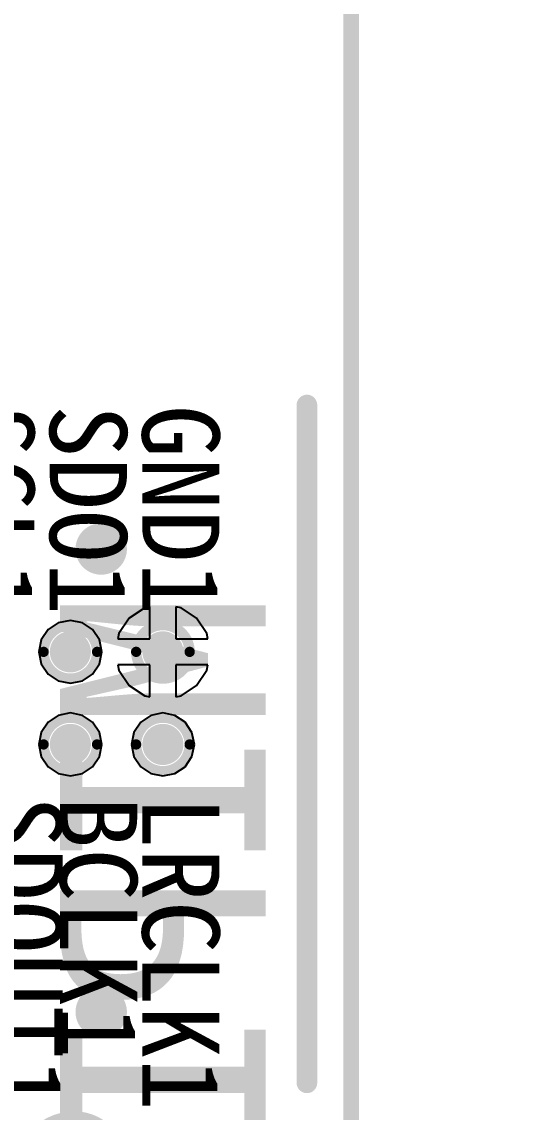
# Model space of a CAD drawing. Header units: millimetres. Extents: x 15 to 120, y 22 to 104.
# Drawn here: x 41.23 to 46.01, y 72.53 to 83.13 of the extents above; entities that cross this region are included whole.
import ezdxf

# ---------------------------------------------------------------- set-up
doc = ezdxf.new("R2010")
doc.units = ezdxf.units.MM
for name, color, linetype in [('BottomLayer', 5, 'Continuous'), ('BottomOverlay', 54, 'Continuous'), ('MultiLayer', 9, 'Continuous'), ('TopLayer', 1, 'Continuous'), ('TopOverlay', 2, 'Continuous'), ('TopPaste', 8, 'Continuous'), ('TopSolder', 216, 'Continuous')]:
    doc.layers.add(name, color=color, linetype=linetype)

msp = doc.modelspace()

# ---------------------------------------------------------------- linework, layer by layer
at = {"layer": 'BottomLayer', "const_width": 0.2499995}
for points in [[(41.87498864, 77.99997608, 1), (42.1249856, 77.99997608, 1)], [(41.87498864, 73.49997746, 1), (42.1249856, 73.49997746, 1)]]:
    msp.add_lwpolyline(points, format="xyb", close=True, dxfattribs=at)
at = {"layer": 'BottomOverlay', "const_width": 0.1499997}
msp.add_lwpolyline([(44.43000004, 57.55000174), (44.43000004, 85.75000122)], dxfattribs=at)
at = {"layer": 'MultiLayer'}
for points, const_width in [([(41.87498864, 77.99997608, 1), (42.1249856, 77.99997608, 1)], 0.2499995), ([(41.63750118, 77.00000093999999, 1), (41.76249966, 77.00000093999999, 1)], 0.12499848), ([(42.53750192, 77.00000093999999, 1), (42.6625004, 77.00000093999999, 1)], 0.12499848), ([(41.63750118, 76.1000002, 1), (41.76249966, 76.1000002, 1)], 0.12499848), ([(42.53750192, 76.1000002, 1), (42.6625004, 76.1000002, 1)], 0.12499848), ([(41.87498864, 73.49997746, 1), (42.1249856, 73.49997746, 1)], 0.2499995)]:
    msp.add_lwpolyline(points, format="xyb", close=True, dxfattribs=dict(at, const_width=const_width))
at = {"layer": 'TopLayer'}
for p, q in [((42.42285902, 77.42766074), (42.27268406, 77.32731804)), ((42.47300116, 77.43763532), (42.42285902, 77.42766074)), ((42.47300116, 77.12700094), (42.47300116, 77.43763532)), ((42.7771433, 77.42766074), (42.72700116, 77.43763532)), ((42.72700116, 77.43763532), (42.72700116, 77.12700094)), ((42.92731826, 77.32731804), (42.7771433, 77.42766074)), ((41.58294706, 77.28259372), (41.48371179999999, 77.21628955999999)), ((41.70000041999999, 77.3058779), (41.58294706, 77.28259372)), ((41.81705377999999, 77.28259372), (41.70000041999999, 77.3058779)), ((41.91628904, 77.21628955999999), (41.81705377999999, 77.28259372)), ((42.27268406, 77.32731804), (42.17234136, 77.17714308)), ((43.02766096, 77.17714308), (42.92731826, 77.32731804)), ((41.48371179999999, 77.21628955999999), (41.41740764, 77.11705429999999)), ((41.9825932, 77.11705429999999), (41.91628904, 77.21628955999999)), ((42.17234136, 77.17714308), (42.16236678, 77.12700094)), ((43.03763554, 77.12700094), (43.02766096, 77.17714308)), ((41.41740764, 77.11705429999999), (41.39412346, 77.00000093999999)), ((42.00587738, 77.00000093999999), (41.9825932, 77.11705429999999)), ((42.16236678, 77.12700094), (42.47300116, 77.12700094)), ((42.72700116, 77.12700094), (43.03763554, 77.12700094)), ((41.39412346, 77.00000093999999), (41.41740764, 76.88294757999999)), ((41.9825932, 76.88294757999999), (42.00587738, 77.00000093999999)), ((41.41740764, 76.88294757999999), (41.48371179999999, 76.78371231999999)), ((41.91628904, 76.78371231999999), (41.9825932, 76.88294757999999)), ((42.47300116, 76.87300094), (42.16236678, 76.87300094)), ((42.16236678, 76.87300094), (42.17234136, 76.82285879999999)), ((42.47300116, 76.56236656), (42.47300116, 76.87300094)), ((43.03763554, 76.87300094), (42.72700116, 76.87300094)), ((42.72700116, 76.87300094), (42.72700116, 76.56236656)), ((43.02766096, 76.82285879999999), (43.03763554, 76.87300094)), ((41.48371179999999, 76.78371231999999), (41.58294706, 76.71740815999999)), ((41.81705377999999, 76.71740815999999), (41.91628904, 76.78371231999999)), ((42.17234136, 76.82285879999999), (42.27268406, 76.67268383999999)), ((42.92731826, 76.67268383999999), (43.02766096, 76.82285879999999)), ((41.58294706, 76.71740815999999), (41.70000041999999, 76.69412398)), ((41.70000041999999, 76.69412398), (41.81705377999999, 76.71740815999999)), ((42.27268406, 76.67268383999999), (42.42285902, 76.57234113999999)), ((42.7771433, 76.57234113999999), (42.92731826, 76.67268383999999)), ((42.42285902, 76.57234113999999), (42.47300116, 76.56236656)), ((42.72700116, 76.56236656), (42.7771433, 76.57234113999999)), ((41.58294706, 76.38259298), (41.48371179999999, 76.31628882)), ((41.70000041999999, 76.40587715999999), (41.58294706, 76.38259298)), ((41.81705377999999, 76.38259298), (41.70000041999999, 76.40587715999999)), ((41.91628904, 76.31628882), (41.81705377999999, 76.38259298)), ((42.4829478, 76.38259298), (42.38371254, 76.31628882)), ((42.60000116, 76.40587715999999), (42.4829478, 76.38259298)), ((42.71705452, 76.38259298), (42.60000116, 76.40587715999999)), ((42.81628978, 76.31628882), (42.71705452, 76.38259298)), ((41.41740764, 76.21705356), (41.39412346, 76.1000002)), ((41.48371179999999, 76.31628882), (41.41740764, 76.21705356)), ((41.9825932, 76.21705356), (41.91628904, 76.31628882)), ((42.00587738, 76.1000002), (41.9825932, 76.21705356)), ((42.31740838, 76.21705356), (42.2941242, 76.1000002)), ((42.38371254, 76.31628882), (42.31740838, 76.21705356)), ((42.88259394, 76.21705356), (42.81628978, 76.31628882)), ((42.90587812, 76.1000002), (42.88259394, 76.21705356)), ((41.39412346, 76.1000002), (41.41740764, 75.98294684)), ((41.9825932, 75.98294684), (42.00587738, 76.1000002)), ((42.2941242, 76.1000002), (42.31740838, 75.98294684)), ((42.88259394, 75.98294684), (42.90587812, 76.1000002)), ((41.41740764, 75.98294684), (41.48371179999999, 75.88371158)), ((41.91628904, 75.88371158), (41.9825932, 75.98294684)), ((42.31740838, 75.98294684), (42.38371254, 75.88371158)), ((42.81628978, 75.88371158), (42.88259394, 75.98294684)), ((41.48371179999999, 75.88371158), (41.58294706, 75.81740742)), ((41.58294706, 75.81740742), (41.70000041999999, 75.79412323999999)), ((41.70000041999999, 75.79412323999999), (41.81705377999999, 75.81740742)), ((41.81705377999999, 75.81740742), (41.91628904, 75.88371158)), ((42.38371254, 75.88371158), (42.4829478, 75.81740742)), ((42.4829478, 75.81740742), (42.60000116, 75.79412323999999)), ((42.60000116, 75.79412323999999), (42.71705452, 75.81740742)), ((42.71705452, 75.81740742), (42.81628978, 75.88371158))]:
    msp.add_line(p, q, dxfattribs=at)
for points, const_width in [([(41.87498864, 77.99997608, 1), (42.1249856, 77.99997608, 1)], 0.2499995), ([(41.60000062, 77.00000093999999, 1), (41.80000022, 77.00000093999999, 1)], 0.1999996), ([(42.50000136, 77.00000093999999, 1), (42.70000096, 77.00000093999999, 1)], 0.1999996), ([(41.63750118, 77.00000093999999, 1), (41.76249966, 77.00000093999999, 1)], 0.12499848), ([(42.53750192, 77.00000093999999, 1), (42.6625004, 77.00000093999999, 1)], 0.12499848), ([(41.60000062, 76.1000002, 1), (41.80000022, 76.1000002, 1)], 0.1999996), ([(41.63750118, 76.1000002, 1), (41.76249966, 76.1000002, 1)], 0.12499848), ([(42.50000136, 76.1000002, 1), (42.70000096, 76.1000002, 1)], 0.1999996), ([(42.53750192, 76.1000002, 1), (42.6625004, 76.1000002, 1)], 0.12499848), ([(41.87498864, 73.49997746, 1), (42.1249856, 73.49997746, 1)], 0.2499995)]:
    msp.add_lwpolyline(points, format="xyb", close=True, dxfattribs=dict(at, const_width=const_width))
at = {"layer": 'TopOverlay', "const_width": 0.1999996}
msp.add_lwpolyline([(44.0000009, 72.8100017), (44.0000009, 79.40000122)], dxfattribs=at)
at = {"layer": 'TopOverlay'}
for points, const_width in [([(43.950001, 79.40000122, 1), (44.0500008, 79.40000122, 1)], 0.0999998), ([(41.9599999, 77.00000093999999, 1), (41.44000094, 77.00000093999999, 1)], 0.0999998), ([(42.86000064, 77.00000093999999, 1), (42.34000168, 77.00000093999999, 1)], 0.0999998), ([(41.41500225999999, 77.00000093999999, 1), (41.46499962, 77.00000093999999, 1)], 0.0499999), ([(41.93500122, 77.00000093999999, 1), (41.98499858, 77.00000093999999, 1)], 0.0499999), ([(42.315003, 77.00000093999999, 1), (42.36500036, 77.00000093999999, 1)], 0.0499999), ([(42.83500196, 77.00000093999999, 1), (42.88499932, 77.00000093999999, 1)], 0.0499999), ([(41.9599999, 76.1000002, 1), (41.44000094, 76.1000002, 1)], 0.0999998), ([(42.86000064, 76.1000002, 1), (42.34000168, 76.1000002, 1)], 0.0999998), ([(41.41500225999999, 76.1000002, 1), (41.46499962, 76.1000002, 1)], 0.0499999), ([(41.93500122, 76.1000002, 1), (41.98499858, 76.1000002, 1)], 0.0499999), ([(42.315003, 76.1000002, 1), (42.36500036, 76.1000002, 1)], 0.0499999), ([(42.83500196, 76.1000002, 1), (42.88499932, 76.1000002, 1)], 0.0499999), ([(43.950001, 72.8100017, 1), (44.0500008, 72.8100017, 1)], 0.0999998)]:
    msp.add_lwpolyline(points, format="xyb", close=True, dxfattribs=dict(at, const_width=const_width))
at = {"layer": 'TopPaste', "const_width": 0.1999996}
for points in [[(41.60000062, 77.00000093999999, 1), (41.80000022, 77.00000093999999, 1)], [(41.60000062, 77.00000093999999, 1), (41.80000022, 77.00000093999999, 1)], [(42.50000136, 77.00000093999999, 1), (42.70000096, 77.00000093999999, 1)], [(42.50000136, 77.00000093999999, 1), (42.70000096, 77.00000093999999, 1)], [(41.60000062, 76.1000002, 1), (41.80000022, 76.1000002, 1)], [(41.60000062, 76.1000002, 1), (41.80000022, 76.1000002, 1)], [(42.50000136, 76.1000002, 1), (42.70000096, 76.1000002, 1)], [(42.50000136, 76.1000002, 1), (42.70000096, 76.1000002, 1)]]:
    msp.add_lwpolyline(points, format="xyb", close=True, dxfattribs=at)
at = {"layer": 'TopSolder', "const_width": 0.1999996}
for points in [[(41.60000062, 77.00000093999999, 1), (41.80000022, 77.00000093999999, 1)], [(41.60000062, 77.00000093999999, 1), (41.80000022, 77.00000093999999, 1)], [(42.50000136, 77.00000093999999, 1), (42.70000096, 77.00000093999999, 1)], [(42.50000136, 77.00000093999999, 1), (42.70000096, 77.00000093999999, 1)], [(41.60000062, 76.1000002, 1), (41.80000022, 76.1000002, 1)], [(41.60000062, 76.1000002, 1), (41.80000022, 76.1000002, 1)], [(42.50000136, 76.1000002, 1), (42.70000096, 76.1000002, 1)], [(42.50000136, 76.1000002, 1), (42.70000096, 76.1000002, 1)]]:
    msp.add_lwpolyline(points, format="xyb", close=True, dxfattribs=at)

# ---------------------------------------------------------------- texts
at = {"layer": 'BottomOverlay', "text_generation_flag": 2}
msp.add_text('MIPI LCD', height=2.00000108, rotation=90, dxfattribs=at).set_placement((43.6000017, 77.59999974))
at = {"layer": 'TopOverlay'}
for s, height, rotation, p in [('SCL1', 0.75000104, 270, (40.60000008, 79.40000122)), ('SDO1', 0.75000104, 270, (41.50000082, 79.40000122)), ('GND1', 0.75000104, 270, (42.40000156, 79.40000375999999)), ('SDOUT1', 0.75000104, 270, (40.8750008, 75.6000012)), ('BCLK1', 0.75000104, 270, (41.60000062, 75.6000012)), ('LRCLK1', 0.75000104, 270, (42.40000156, 75.6000012)), ('Hardkernel Co.,Ltd.', 2.00000108, 360, (25.95000144, 70.50000124))]:
    msp.add_text(s, height=height, rotation=rotation, dxfattribs=at).set_placement(p)

doc.saveas('drawing.dxf')
